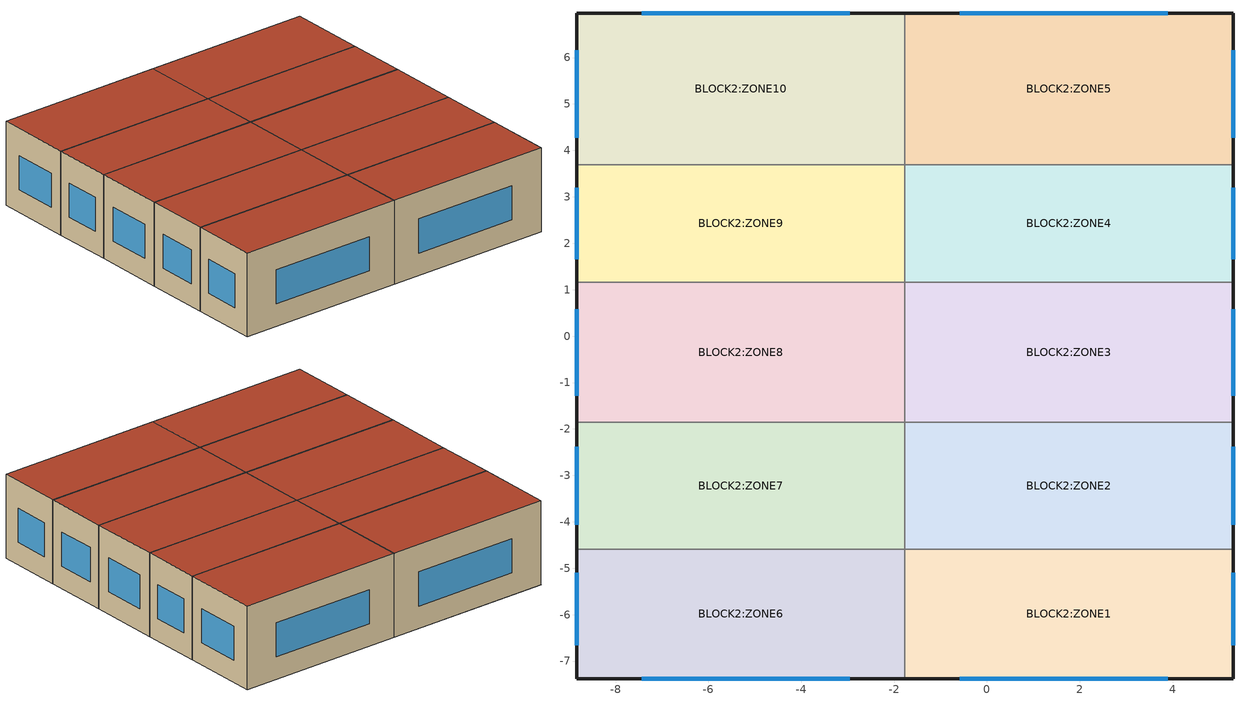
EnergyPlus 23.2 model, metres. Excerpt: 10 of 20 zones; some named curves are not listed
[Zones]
BLOCK2:ZONE6
 floor to BLOCK1:ZONE6 (Project internal floor_Reversed_Rev): -1.77,-7.38 -8.84,-7.38 -8.84,-4.59 -1.77,-4.59 z3.5
 wall outside (Project wall): -8.84,-4.59 -8.84,-7.38 -1.77,-7.38 z3.5:7
 wall to BLOCK2:ZONE1 (Project partition): -1.77,-7.38 -1.77,-4.59 z3.5:7
 wall to BLOCK2:ZONE7 (Project partition): -1.77,-4.59 -8.84,-4.59 z3.5:7
 window (Project external glazing - 1001): -8.84,-5.09 -8.84,-6.66 / -7.44,-7.38 -2.96,-7.38 z4.44:5.86
 roof outside (Project flat roof): -8.84,-7.38 -1.77,-7.38 -1.77,-4.59 -8.84,-4.59 z7
BLOCK2:ZONE1
 floor to BLOCK1:ZONE1 (Project internal floor_Reversed_Rev): 5.3,-7.38 -1.77,-7.38 -1.77,-4.59 5.3,-4.59 z3.5
 wall outside (Project wall): -1.77,-7.38 5.3,-7.38 5.3,-4.59 z3.5:7
 wall to BLOCK2:ZONE2 (Project partition): 5.3,-4.59 -1.77,-4.59 z3.5:7
 window (Project external glazing - 1001): 5.3,-6.66 5.3,-5.09 / -0.58,-7.38 3.89,-7.38 z4.44:5.86
 roof outside (Project flat roof): -1.77,-7.38 5.3,-7.38 5.3,-4.59 -1.77,-4.59 z7
BLOCK2:ZONE7
 floor to BLOCK1:ZONE7 (Project internal floor_Reversed_Rev): -1.77,-4.59 -8.84,-4.59 -8.84,-1.86 -1.77,-1.86 z3.5
 wall outside (Project wall): -8.84,-1.86 -8.84,-4.59 z3.5:7
 wall to BLOCK2:ZONE2 (Project partition): -1.77,-4.59 -1.77,-1.86 z3.5:7
 wall to BLOCK2:ZONE8 (Project partition): -1.77,-1.86 -8.84,-1.86 z3.5:7
 window (Project external glazing - 1001): -8.84,-2.39 -8.84,-4.06 z4.44:5.86
 roof outside (Project flat roof): -8.84,-4.59 -1.77,-4.59 -1.77,-1.86 -8.84,-1.86 z7
BLOCK2:ZONE2
 floor to BLOCK1:ZONE2 (Project internal floor_Reversed_Rev): 5.3,-4.59 -1.77,-4.59 -1.77,-1.86 5.3,-1.86 z3.5
 wall outside (Project wall): 5.3,-4.59 5.3,-1.86 z3.5:7
 wall to BLOCK2:ZONE3 (Project partition): 5.3,-1.86 -1.77,-1.86 z3.5:7
 window (Project external glazing - 1001): 5.3,-4.06 5.3,-2.39 z4.44:5.86
 roof outside (Project flat roof): -1.77,-4.59 5.3,-4.59 5.3,-1.86 -1.77,-1.86 z7
BLOCK2:ZONE8
 floor to BLOCK1:ZONE8 (Project internal floor_Reversed_Rev): -1.77,-1.86 -8.84,-1.86 -8.84,1.16 -1.77,1.16 z3.5
 wall outside (Project wall): -8.84,1.16 -8.84,-1.86 z3.5:7
 wall to BLOCK2:ZONE3 (Project partition): -1.77,-1.86 -1.77,1.16 z3.5:7
 wall to BLOCK2:ZONE9 (Project partition): -1.77,1.16 -8.84,1.16 z3.5:7
 window (Project external glazing - 1001): -8.84,0.58 -8.84,-1.28 z4.44:5.86
 roof outside (Project flat roof): -8.84,-1.86 -1.77,-1.86 -1.77,1.16 -8.84,1.16 z7
BLOCK2:ZONE3
 floor to BLOCK1:ZONE3 (Project internal floor_Reversed_Rev): 5.3,-1.86 -1.77,-1.86 -1.77,1.16 5.3,1.16 z3.5
 wall outside (Project wall): 5.3,-1.86 5.3,1.16 z3.5:7
 wall to BLOCK2:ZONE4 (Project partition): 5.3,1.16 -1.77,1.16 z3.5:7
 window (Project external glazing - 1001): 5.3,-1.28 5.3,0.58 z4.44:5.86
 roof outside (Project flat roof): -1.77,-1.86 5.3,-1.86 5.3,1.16 -1.77,1.16 z7
BLOCK2:ZONE9
 floor to BLOCK1:ZONE9 (Project internal floor_Reversed_Rev): -1.77,1.16 -8.84,1.16 -8.84,3.69 -1.77,3.69 z3.5
 wall outside (Project wall): -8.84,3.69 -8.84,1.16 z3.5:7
 wall to BLOCK2:ZONE4 (Project partition): -1.77,1.16 -1.77,3.69 z3.5:7
 wall to BLOCK2:ZONE10 (Project partition): -1.77,3.69 -8.84,3.69 z3.5:7
 window (Project external glazing - 1001): -8.84,3.19 -8.84,1.65 z4.44:5.86
 roof outside (Project flat roof): -8.84,1.16 -1.77,1.16 -1.77,3.69 -8.84,3.69 z7
BLOCK2:ZONE4
 floor to BLOCK1:ZONE4 (Project internal floor_Reversed_Rev): 5.3,1.16 -1.77,1.16 -1.77,3.69 5.3,3.69 z3.5
 wall outside (Project wall): 5.3,1.16 5.3,3.69 z3.5:7
 wall to BLOCK2:ZONE5 (Project partition): 5.3,3.69 -1.77,3.69 z3.5:7
 window (Project external glazing - 1001): 5.3,1.65 5.3,3.19 z4.44:5.86
 roof outside (Project flat roof): -1.77,1.16 5.3,1.16 5.3,3.69 -1.77,3.69 z7
BLOCK2:ZONE10
 floor to BLOCK1:ZONE10 (Project internal floor_Reversed_Rev): -1.77,3.69 -8.84,3.69 -8.84,6.96 -1.77,6.96 z3.5
 wall outside (Project wall): -1.77,6.96 -8.84,6.96 -8.84,3.69 z3.5:7
 wall to BLOCK2:ZONE5 (Project partition): -1.77,3.69 -1.77,6.96 z3.5:7
 window (Project external glazing - 1001): -2.96,6.96 -7.44,6.96 / -8.84,6.16 -8.84,4.27 z4.44:5.86
 roof outside (Project flat roof): -8.84,3.69 -1.77,3.69 -1.77,6.96 -8.84,6.96 z7
BLOCK2:ZONE5
 floor to BLOCK1:ZONE5 (Project internal floor_Reversed_Rev): 5.3,3.69 -1.77,3.69 -1.77,6.96 5.3,6.96 z3.5
 wall outside (Project wall): 5.3,3.69 5.3,6.96 -1.77,6.96 z3.5:7
 window (Project external glazing - 1001): 5.3,4.27 5.3,6.16 / 3.89,6.96 -0.58,6.96 z4.44:5.86
 roof outside (Project flat roof): -1.77,3.69 5.3,3.69 5.3,6.96 -1.77,6.96 z7
[Building]
Building 1: North Axis=0; Terrain=Suburbs; Loads Convergence Tolerance Value=0.04; Temperature Convergence Tolerance Value=0.4; Solar Distribution=FullExterior; Maximum Number of Warmup Days=25; Minimum Number of Warmup Days=6
[Site:Location]
Untitled (01-01:31-12)  (01-01:31-12): Latitude=40.45; Longitude=-3.55; Time Zone=1; Elevation=582
[SizingPeriod:DesignDay] Day of Month=15; Day Type=SummerDesignDay; Humidity Condition Type=WetBulb; Barometric Pressure=94525.9; Wind Speed=0; Wind Direction=0; Rain Indicator=No; Snow Indicator=No; Daylight Saving Time Indicator=Yes; Solar Model Indicator=ASHRAEClearSky; Sky Clearness=0.98
Name | Month | Maximum DryBulb Temperature | Daily DryBulb Temperature Range | Wetbulb or DewPoint at Maximum DryBulb
Summer Design Day in Untitled (01-01:31-12) Jun | 6 | 36.6 | 17.7 | 18.2
Summer Design Day in Untitled (01-01:31-12) Jul | 7 | 38.2 | 17.5 | 20.3
Summer Design Day in Untitled (01-01:31-12) Aug | 8 | 38 | 17.4 | 19.9
Summer Design Day in Untitled (01-01:31-12) Sep | 9 | 34.9 | 16.8 | 19.3
[Site:GroundTemperature:BuildingSurface]
18, 18, 18, 18, 18, 18, 18, 18, 18, 18, 18, 18
[Site:GroundTemperature:FCfactorMethod]
January Ground Temperature=6.09; February Ground Temperature=5.28; March Ground Temperature=6.71; April Ground Temperature=8.95; May Ground Temperature=14.81; June Ground Temperature=19.34; July Ground Temperature=22.39; August Ground Temperature=23.32; September Ground Temperature=21.74; October Ground Temperature=18.22; November Ground Temperature=13.53; December Ground Temperature=9.18
[Site:GroundTemperature:Shallow]
14, 14, 14, 14, 14, 14, 14, 14, 14, 14, 14, 14
[Site:GroundTemperature:Deep]
14, 14, 14, 14, 14, 14, 14, 14, 14, 14, 14, 14
[Site:GroundReflectance]
0.2, 0.2, 0.2, 0.2, 0.2, 0.2, 0.2, 0.2, 0.2, 0.2, 0.2, 0.2
[Site:GroundReflectance:SnowModifier]
2, 2
[Site:Precipitation]
Precipitation Model Type=ScheduleAndDesignLevel; Design Level for Total Annual Precipitation=0.75; Precipitation Rates Schedule=Site Precipitation Schedule; Average Total Annual Precipitation=0.75
[Material] Roughness=Rough; Thermal Absorptance=0.9
Name | Thickness | Conductivity | Density | Specific Heat | Solar Absorptance | Visible Absorptance
Cast Concrete (Dense)_.1 | 0.1 | 1.4 | 2100 | 840 | 0.6 | 0.6
Gypsum Plasterboard_.025 | 0.025 | 0.25 | 900 | 1000 | 0.5 | 0.5
Brickwork Outer_.1 | 0.1 | 0.84 | 1700 | 800 | 0.7 | 0.7
XPS Extruded Polystyrene  - CO2 Blowing_.0795 | 0.0795 | 0.034 | 35 | 1400 | 0.6 | 0.6
Concrete Block (Medium)_.1 | 0.1 | 0.51 | 1400 | 1000 | 0.6 | 0.6
Gypsum Plastering_.013 | 0.013 | 0.4 | 1000 | 1000 | 0.5 | 0.5
Asphalt 1_.01 | 0.01 | 0.7 | 2100 | 1000 | 0.85 | 0.9
MW Glass Wool (rolls)_.1445 | 0.1445 | 0.04 | 12 | 840 | 0.6 | 0.6
Plasterboard_.013 | 0.013 | 0.25 | 2800 | 896 | 0.5 | 0.5
[Material:NoMass] Roughness=Rough; Thermal Absorptance=0.9; Solar Absorptance=0.7; Visible Absorptance=0.7
Name | Thermal Resistance
5_RVAL_2 | 0.15
9_RVAL_3 | 0.18
[WindowMaterial:Glazing] Optical Data Type=SpectralAverage; Thickness=0.003; Infrared Transmittance at Normal Incidence=0; Front Side Infrared Hemispherical Emissivity=0.84; Conductivity=0.9; Dirt Correction Factor for Solar and Visible Transmittance=1
Name | Solar Transmittance at Normal Incidence | Front Side Solar Reflectance at Normal Incidence | Back Side Solar Reflectance at Normal Incidence | Visible Transmittance at Normal Incidence | Front Side Visible Reflectance at Normal Incidence | Back Side Visible Reflectance at Normal Incidence | Back Side Infrared Hemispherical Emissivity
2 | 0.837 | 0.075 | 0.075 | 0.898 | 0.081 | 0.081 | 0.84
38 | 0.74 | 0.09 | 0.1 | 0.82 | 0.11 | 0.12 | 0.2
[WindowMaterial:Gas]
1002: Gas Type=Air; Thickness=0.013
[Construction]
Project internal floor_Reversed_Rev: Cast Concrete (Dense)_.1
Project partition: Gypsum Plasterboard_.025, 5_RVAL_2, Gypsum Plasterboard_.025
Project wall: Brickwork Outer_.1, XPS Extruded Polystyrene  - CO2 Blowing_.0795, Concrete Block (Medium)_.1, Gypsum Plastering_.013
Project flat roof: Asphalt 1_.01, MW Glass Wool (rolls)_.1445, 9_RVAL_3, Plasterboard_.013
Project external glazing - 1001: 38, 1002, 2
[Zone] Type=1; Multiplier=1; Zone Inside Convection Algorithm=TARP; Part of Total Floor Area=Yes
Name | Volume | Floor Area
BLOCK2:ZONE6; BLOCK2:ZONE1 | 55.2372 | 16.2462
BLOCK2:ZONE7; BLOCK2:ZONE2 | 58.9011 | 17.3238
BLOCK2:ZONE8; BLOCK2:ZONE3 | 65.2529 | 19.192
BLOCK2:ZONE9; BLOCK2:ZONE4 | 54.3533 | 15.9863
BLOCK2:ZONE10; BLOCK2:ZONE5 | 66.0427 | 19.4243
[PEOPLE] Number of People Schedule=Office_OpenOff_Occ; Number of People Calculation Method=People/Area; People per Floor Area=0.111; Fraction Radiant=0.3; Sensible Heat Fraction=AutoCalculate; Carbon Dioxide Generation Rate=3.82e-08; Enable ASHRAE 55 Comfort Warnings=No; Mean Radiant Temperature Calculation Type=ZoneAveraged; Work Efficiency Schedule=Work efficiency; Clothing Insulation Calculation Method=ClothingInsulationSchedule; Air Velocity Schedule=Default Air Velocity for Comfort Calculations; Thermal Comfort Model 1 Type=AdaptiveASH55; Thermal Comfort Model 2 Type=AdaptiveCEN15251; Cold Stress Temperature Threshold=15.56; Heat Stress Temperature Threshold=30
Name | Zone or ZoneList or Space or SpaceList | Activity Level Schedule | Clothing Insulation Schedule
People BLOCK2:ZONE6 | BLOCK2:ZONE6 | Activity Schedule 455 | Clothing Schedule 455
People BLOCK2:ZONE1 | BLOCK2:ZONE1 | Activity Schedule 462 | Clothing Schedule 462
People BLOCK2:ZONE7 | BLOCK2:ZONE7 | Activity Schedule 469 | Clothing Schedule 469
People BLOCK2:ZONE2 | BLOCK2:ZONE2 | Activity Schedule 476 | Clothing Schedule 476
People BLOCK2:ZONE8 | BLOCK2:ZONE8 | Activity Schedule 483 | Clothing Schedule 483
People BLOCK2:ZONE3 | BLOCK2:ZONE3 | Activity Schedule 490 | Clothing Schedule 490
People BLOCK2:ZONE9 | BLOCK2:ZONE9 | Activity Schedule 497 | Clothing Schedule 497
People BLOCK2:ZONE4 | BLOCK2:ZONE4 | Activity Schedule 504 | Clothing Schedule 504
People BLOCK2:ZONE10 | BLOCK2:ZONE10 | Activity Schedule 511 | Clothing Schedule 511
People BLOCK2:ZONE5 | BLOCK2:ZONE5 | Activity Schedule 518 | Clothing Schedule 518
[Lights] Schedule=Office_OpenOff_Light; Design Level Calculation Method=Watts/Area; Watts per Zone Floor Area=15; Return Air Fraction=0; Fraction Radiant=0.42; Fraction Visible=0.18; Fraction Replaceable=1
Name | Zone or ZoneList or Space or SpaceList | EndUse Subcategory
BLOCK2:ZONE6 General lighting | BLOCK2:ZONE6 | ELECTRIC EQUIPMENT#BLOCK2:ZONE6#GeneralLights
BLOCK2:ZONE1 General lighting | BLOCK2:ZONE1 | ELECTRIC EQUIPMENT#BLOCK2:ZONE1#GeneralLights
BLOCK2:ZONE7 General lighting | BLOCK2:ZONE7 | ELECTRIC EQUIPMENT#BLOCK2:ZONE7#GeneralLights
BLOCK2:ZONE2 General lighting | BLOCK2:ZONE2 | ELECTRIC EQUIPMENT#BLOCK2:ZONE2#GeneralLights
BLOCK2:ZONE8 General lighting | BLOCK2:ZONE8 | ELECTRIC EQUIPMENT#BLOCK2:ZONE8#GeneralLights
BLOCK2:ZONE3 General lighting | BLOCK2:ZONE3 | ELECTRIC EQUIPMENT#BLOCK2:ZONE3#GeneralLights
BLOCK2:ZONE9 General lighting | BLOCK2:ZONE9 | ELECTRIC EQUIPMENT#BLOCK2:ZONE9#GeneralLights
BLOCK2:ZONE4 General lighting | BLOCK2:ZONE4 | ELECTRIC EQUIPMENT#BLOCK2:ZONE4#GeneralLights
BLOCK2:ZONE10 General lighting | BLOCK2:ZONE10 | ELECTRIC EQUIPMENT#BLOCK2:ZONE10#GeneralLights
BLOCK2:ZONE5 General lighting | BLOCK2:ZONE5 | ELECTRIC EQUIPMENT#BLOCK2:ZONE5#GeneralLights
[OtherEquipment] Fuel Type=Electricity; Schedule=Office_OpenOff_Equip; Design Level Calculation Method=Watts/Area; Power per Zone Floor Area=11.77; Fraction Latent=0; Fraction Radiant=0.2; Fraction Lost=0; Carbon Dioxide Generation Rate=0; EndUse Subcategory=General
Name | Zone or ZoneList or Space or SpaceList
BLOCK2:ZONE6 Equipment gain | BLOCK2:ZONE6
BLOCK2:ZONE1 Equipment gain | BLOCK2:ZONE1
BLOCK2:ZONE7 Equipment gain | BLOCK2:ZONE7
BLOCK2:ZONE2 Equipment gain | BLOCK2:ZONE2
BLOCK2:ZONE8 Equipment gain | BLOCK2:ZONE8
BLOCK2:ZONE3 Equipment gain | BLOCK2:ZONE3
BLOCK2:ZONE9 Equipment gain | BLOCK2:ZONE9
BLOCK2:ZONE4 Equipment gain | BLOCK2:ZONE4
BLOCK2:ZONE10 Equipment gain | BLOCK2:ZONE10
BLOCK2:ZONE5 Equipment gain | BLOCK2:ZONE5
[DESIGNSPECIFICATION:OUTDOORAIR] Outdoor Air Method=Flow/Person; Outdoor Air Flow per Person=0.00944; Outdoor Air Flow per Zone Floor Area=0; Outdoor Air Flow per Zone=0; Outdoor Air Flow Air Changes per Hour=0; Outdoor Air Schedule=On 24/7
BLOCK2:ZONE6 Design Specification Outdoor Air Object; BLOCK2:ZONE1 Design Specification Outdoor Air Object; BLOCK2:ZONE1 Design Specification Outdoor Air Object; BLOCK2:ZONE7 Design Specification Outdoor Air Object; BLOCK2:ZONE2 Design Specification Outdoor Air Object; BLOCK2:ZONE8 Design Specification Outdoor Air Object; BLOCK2:ZONE3 Design Specification Outdoor Air Object; BLOCK2:ZONE9 Design Specification Outdoor Air Object; BLOCK2:ZONE4 Design Specification Outdoor Air Object; BLOCK2:ZONE10 Design Specification Outdoor Air Object; BLOCK2:ZONE5 Design Specification Outdoor Air Object
[DESIGNSPECIFICATION:ZONEAIRDISTRIBUTION] Zone Air Distribution Effectiveness in Cooling Mode=1; Zone Air Distribution Effectiveness in Heating Mode=1; Zone Secondary Recirculation Fraction=0; Minimum Zone Ventilation Efficiency=0
BLOCK2:ZONE6 Design Specification Zone Air Distribution Object; BLOCK2:ZONE1 Design Specification Zone Air Distribution Object; BLOCK2:ZONE1 Design Specification Zone Air Distribution Object; BLOCK2:ZONE7 Design Specification Zone Air Distribution Object; BLOCK2:ZONE2 Design Specification Zone Air Distribution Object; BLOCK2:ZONE8 Design Specification Zone Air Distribution Object; BLOCK2:ZONE3 Design Specification Zone Air Distribution Object; BLOCK2:ZONE9 Design Specification Zone Air Distribution Object; BLOCK2:ZONE4 Design Specification Zone Air Distribution Object; BLOCK2:ZONE10 Design Specification Zone Air Distribution Object; BLOCK2:ZONE5 Design Specification Zone Air Distribution Object
[SIZING:ZONE] Zone Cooling Design Supply Air Temperature Input Method=TemperatureDifference; Zone Cooling Design Supply Air Temperature=14; Zone Cooling Design Supply Air Temperature Difference=5; Zone Heating Design Supply Air Temperature Input Method=TemperatureDifference; Zone Heating Design Supply Air Temperature=50; Zone Heating Design Supply Air Temperature Difference=5; Zone Cooling Design Supply Air Humidity Ratio=0.009; Zone Heating Design Supply Air Humidity Ratio=0.004; Zone Heating Sizing Factor=1.25; Zone Cooling Sizing Factor=1.15; Cooling Design Air Flow Method=DesignDay; Cooling Design Air Flow Rate=0; Cooling Minimum Air Flow per Zone Floor Area=0.00076; Cooling Minimum Air Flow=0; Cooling Minimum Air Flow Fraction=0; Heating Design Air Flow Method=DesignDay; Heating Design Air Flow Rate=0; Heating Maximum Air Flow per Zone Floor Area=0.00203; Heating Maximum Air Flow=0.14158; Heating Maximum Air Flow Fraction=0.3; Account for Dedicated Outdoor Air System=Yes; Dedicated Outdoor Air System Control Strategy=NeutralSupplyAir; Dedicated Outdoor Air Low Setpoint Temperature for Design=autosize; Dedicated Outdoor Air High Setpoint Temperature for Design=autosize; Zone Load Sizing Method=Sensible Load Only No Latent Load; Zone Latent Cooling Design Supply Air Humidity Ratio Input Method=HumidityRatioDifference; Zone Cooling Design Supply Air Humidity Ratio Difference=0.005; Zone Latent Heating Design Supply Air Humidity Ratio Input Method=HumidityRatioDifference; Zone Humidification Design Supply Air Humidity Ratio Difference=0.005
Name | Design Specification Outdoor Air Object | Design Specification Zone Air Distribution Object
BLOCK2:ZONE6 | BLOCK2:ZONE6 Design Specification Outdoor Air Object | BLOCK2:ZONE6 Design Specification Zone Air Distribution Object
BLOCK2:ZONE1; BLOCK2:ZONE1 | BLOCK2:ZONE1 Design Specification Outdoor Air Object | BLOCK2:ZONE1 Design Specification Zone Air Distribution Object
BLOCK2:ZONE7 | BLOCK2:ZONE7 Design Specification Outdoor Air Object | BLOCK2:ZONE7 Design Specification Zone Air Distribution Object
BLOCK2:ZONE2 | BLOCK2:ZONE2 Design Specification Outdoor Air Object | BLOCK2:ZONE2 Design Specification Zone Air Distribution Object
BLOCK2:ZONE8 | BLOCK2:ZONE8 Design Specification Outdoor Air Object | BLOCK2:ZONE8 Design Specification Zone Air Distribution Object
BLOCK2:ZONE3 | BLOCK2:ZONE3 Design Specification Outdoor Air Object | BLOCK2:ZONE3 Design Specification Zone Air Distribution Object
BLOCK2:ZONE9 | BLOCK2:ZONE9 Design Specification Outdoor Air Object | BLOCK2:ZONE9 Design Specification Zone Air Distribution Object
BLOCK2:ZONE4 | BLOCK2:ZONE4 Design Specification Outdoor Air Object | BLOCK2:ZONE4 Design Specification Zone Air Distribution Object
BLOCK2:ZONE10 | BLOCK2:ZONE10 Design Specification Outdoor Air Object | BLOCK2:ZONE10 Design Specification Zone Air Distribution Object
BLOCK2:ZONE5 | BLOCK2:ZONE5 Design Specification Outdoor Air Object | BLOCK2:ZONE5 Design Specification Zone Air Distribution Object
[ZONECONTROL:THERMOSTAT] Control Type Schedule=Control type schedule: Always 4; Temperature Difference Between Cutout And Setpoint=0
Name | Zone or ZoneList | Control 1
BLOCK2:ZONE6 Thermostat | BLOCK2:ZONE6 | BLOCK2:ZONE6 Dual SP
BLOCK2:ZONE1 Thermostat; BLOCK2:ZONE1 Thermostat | BLOCK2:ZONE1 | BLOCK2:ZONE1 Dual SP
BLOCK2:ZONE7 Thermostat | BLOCK2:ZONE7 | BLOCK2:ZONE7 Dual SP
BLOCK2:ZONE2 Thermostat | BLOCK2:ZONE2 | BLOCK2:ZONE2 Dual SP
BLOCK2:ZONE8 Thermostat | BLOCK2:ZONE8 | BLOCK2:ZONE8 Dual SP
BLOCK2:ZONE3 Thermostat | BLOCK2:ZONE3 | BLOCK2:ZONE3 Dual SP
BLOCK2:ZONE9 Thermostat | BLOCK2:ZONE9 | BLOCK2:ZONE9 Dual SP
BLOCK2:ZONE4 Thermostat | BLOCK2:ZONE4 | BLOCK2:ZONE4 Dual SP
BLOCK2:ZONE10 Thermostat | BLOCK2:ZONE10 | BLOCK2:ZONE10 Dual SP
BLOCK2:ZONE5 Thermostat | BLOCK2:ZONE5 | BLOCK2:ZONE5 Dual SP
[THERMOSTATSETPOINT:DUALSETPOINT]
Name | Heating Setpoint Temperature Schedule | Cooling Setpoint Temperature Schedule
BLOCK2:ZONE6 Dual SP | AHST_Sch_BLOCK2_ZONE6 | ACST_Sch_BLOCK2_ZONE6
BLOCK2:ZONE1 Dual SP; BLOCK2:ZONE1 Dual SP | AHST_Sch_BLOCK2_ZONE1 | ACST_Sch_BLOCK2_ZONE1
BLOCK2:ZONE7 Dual SP | AHST_Sch_BLOCK2_ZONE7 | ACST_Sch_BLOCK2_ZONE7
BLOCK2:ZONE2 Dual SP | AHST_Sch_BLOCK2_ZONE2 | ACST_Sch_BLOCK2_ZONE2
BLOCK2:ZONE8 Dual SP | AHST_Sch_BLOCK2_ZONE8 | ACST_Sch_BLOCK2_ZONE8
BLOCK2:ZONE3 Dual SP | AHST_Sch_BLOCK2_ZONE3 | ACST_Sch_BLOCK2_ZONE3
BLOCK2:ZONE9 Dual SP | AHST_Sch_BLOCK2_ZONE9 | ACST_Sch_BLOCK2_ZONE9
BLOCK2:ZONE4 Dual SP | AHST_Sch_BLOCK2_ZONE4 | ACST_Sch_BLOCK2_ZONE4
BLOCK2:ZONE10 Dual SP | AHST_Sch_BLOCK2_ZONE10 | ACST_Sch_BLOCK2_ZONE10
BLOCK2:ZONE5 Dual SP | AHST_Sch_BLOCK2_ZONE5 | ACST_Sch_BLOCK2_ZONE5
[ZoneHVAC:IdealLoadsAirSystem] Maximum Heating Supply Air Temperature=35; Minimum Cooling Supply Air Temperature=12; Maximum Heating Supply Air Humidity Ratio=0.0156; Minimum Cooling Supply Air Humidity Ratio=0.0077; Heating Limit=LimitCapacity; Maximum Heating Air Flow Rate=Autosize; Maximum Sensible Heating Capacity=Autosize; Cooling Limit=LimitFlowRateAndCapacity; Maximum Cooling Air Flow Rate=Autosize; Maximum Total Cooling Capacity=Autosize; Heating Availability Schedule=On; Cooling Availability Schedule=On; Dehumidification Control Type=None; Humidification Control Type=None; Outdoor Air Economizer Type=NoEconomizer; Heat Recovery Type=None
Name | Design Specification Outdoor Air Object
BLOCK2:ZONE6 Ideal Loads Air | BLOCK2:ZONE6
BLOCK2:ZONE1 Ideal Loads Air | BLOCK2:ZONE1
BLOCK2:ZONE7 Ideal Loads Air | BLOCK2:ZONE7
BLOCK2:ZONE2 Ideal Loads Air | BLOCK2:ZONE2
BLOCK2:ZONE8 Ideal Loads Air | BLOCK2:ZONE8
BLOCK2:ZONE3 Ideal Loads Air | BLOCK2:ZONE3
BLOCK2:ZONE9 Ideal Loads Air | BLOCK2:ZONE9
BLOCK2:ZONE4 Ideal Loads Air | BLOCK2:ZONE4
BLOCK2:ZONE10 Ideal Loads Air | BLOCK2:ZONE10
BLOCK2:ZONE5 Ideal Loads Air | BLOCK2:ZONE5
[Zone equipment]
BLOCK2:ZONE6: BLOCK2:ZONE6 VRF Indoor Unit
BLOCK2:ZONE1; BLOCK2:ZONE1: BLOCK2:ZONE1 VRF Indoor Unit
BLOCK2:ZONE7: BLOCK2:ZONE7 VRF Indoor Unit
BLOCK2:ZONE2: BLOCK2:ZONE2 VRF Indoor Unit
BLOCK2:ZONE8: BLOCK2:ZONE8 VRF Indoor Unit
BLOCK2:ZONE3: BLOCK2:ZONE3 VRF Indoor Unit
BLOCK2:ZONE9: BLOCK2:ZONE9 VRF Indoor Unit
BLOCK2:ZONE4: BLOCK2:ZONE4 VRF Indoor Unit
BLOCK2:ZONE10: BLOCK2:ZONE10 VRF Indoor Unit
BLOCK2:ZONE5: BLOCK2:ZONE5 VRF Indoor Unit
[AIRCONDITIONER:VARIABLEREFRIGERANTFLOW] Availability Schedule=On 24/7; Gross Rated Total Cooling Capacity=autosize; Gross Rated Cooling COP=2; Minimum Condenser Inlet Node Temperature in Cooling Mode=-20; Maximum Condenser Inlet Node Temperature in Cooling Mode=80; Cooling Capacity Ratio Modifier Function of Low Temperature Curve=VRFCoolCapFT; Cooling Capacity Ratio Boundary Curve=VRFCoolCapFTBoundary; Cooling Capacity Ratio Modifier Function of High Temperature Curve=VRFCoolCapFTHi; Cooling Energy Input Ratio Modifier Function of Low Temperature Curve=VRFCoolEIRFT; Cooling Energy Input Ratio Boundary Curve=VRFCoolEIRFTBoundary; Cooling Energy Input Ratio Modifier Function of High Temperature Curve=VRFCoolEIRFTHi; Cooling Energy Input Ratio Modifier Function of Low PartLoad Ratio Curve=CoolingEIRLowPLR; Cooling Energy Input Ratio Modifier Function of High PartLoad Ratio Curve=CoolingEIRHiPLR; Cooling Combination Ratio Correction Factor Curve=CoolingCombRatio; Cooling PartLoad Fraction Correlation Curve=VRFCPLFFPLR; Gross Rated Heating Capacity=autosize; Rated Heating Capacity Sizing Ratio=1; Gross Rated Heating COP=2.1; Minimum Condenser Inlet Node Temperature in Heating Mode=-20; Maximum Condenser Inlet Node Temperature in Heating Mode=80; Heating Capacity Ratio Modifier Function of Low Temperature Curve=VRFHeatCapFT; Heating Capacity Ratio Boundary Curve=VRFHeatCapFTBoundary; Heating Capacity Ratio Modifier Function of High Temperature Curve=VRFHeatCapFTHi; Heating Energy Input Ratio Modifier Function of Low Temperature Curve=VRFHeatEIRFT; Heating Energy Input Ratio Boundary Curve=VRFHeatEIRFTBoundary; Heating Energy Input Ratio Modifier Function of High Temperature Curve=VRFHeatEIRFTHi; Heating Performance Curve Outdoor Temperature Type=WetBulbTemperature; Heating Energy Input Ratio Modifier Function of Low PartLoad Ratio Curve=HeatingEIRLowPLR; Heating Energy Input Ratio Modifier Function of High PartLoad Ratio Curve=HeatingEIRHiPLR; Heating Combination Ratio Correction Factor Curve=HeatingCombRatio; Heating PartLoad Fraction Correlation Curve=VRFCPLFFPLR; Minimum Heat Pump PartLoad Ratio=0.2; Master Thermostat Priority Control Type=LoadPriority; Heat Pump Waste Heat Recovery=Yes; Equivalent Piping Length used for Piping Correction Factor in Cooling Mode=50; Vertical Height used for Piping Correction Factor=15; Piping Correction Factor for Length in Cooling Mode Curve=CoolingLengthCorrectionFactor; Piping Correction Factor for Height in Cooling Mode Coefficient=0; Equivalent Piping Length used for Piping Correction Factor in Heating Mode=50; Piping Correction Factor for Length in Heating Mode Curve=VRF Piping Correction Factor for Length in Heating Mode; Piping Correction Factor for Height in Heating Mode Coefficient=0; Crankcase Heater Power per Compressor=15; Number of Compressors=2; Ratio of Compressor Size to Total Compressor Capacity=0.5; Maximum Outdoor DryBulb Temperature for Crankcase Heater=5; Defrost Strategy=Resistive; Defrost Control=Timed; Defrost Time Period Fraction=0; Resistive Defrost Heater Capacity=autosize; Maximum Outdoor Drybulb Temperature for Defrost Operation=5; Condenser Type=AirCooled; Water Condenser Volume Flow Rate=autosize; Evaporative Condenser Effectiveness=0.9; Evaporative Condenser Air Flow Rate=autosize; Evaporative Condenser Pump Rated Power Consumption=autosize; Basin Heater Capacity=0; Basin Heater Setpoint Temperature=2; Basin Heater Operating Schedule=On 24/7; Fuel Type=Electricity; Minimum Condenser Inlet Node Temperature in Heat Recovery Mode=-5.99; Maximum Condenser Inlet Node Temperature in Heat Recovery Mode=80; Heat Recovery Cooling Capacity Modifier Curve=VRF Heat Recovery Cooling Capacity Modifier; Initial Heat Recovery Cooling Capacity Fraction=0.5; Heat Recovery Cooling Capacity Time Constant=0.15; Heat Recovery Cooling Energy Modifier Curve=VRF Heat Recovery Cooling Energy Modifier; Initial Heat Recovery Cooling Energy Fraction=1; Heat Recovery Cooling Energy Time Constant=0; Heat Recovery Heating Capacity Modifier Curve=VRF Heat Recovery Heating Capacity Modifier; Initial Heat Recovery Heating Capacity Fraction=1; Heat Recovery Heating Capacity Time Constant=0.15; Heat Recovery Heating Energy Modifier Curve=VRF Heat Recovery Heating Energy Modifier; Initial Heat Recovery Heating Energy Fraction=1; Heat Recovery Heating Energy Time Constant=0
Name | Heat Pump | Zone Terminal Unit List
 | VRF Outdoor Unit_BLOCK1:ZONE6 | VRF Outdoor Unit_BLOCK1:ZONE6 Zone List
 | VRF Outdoor Unit_BLOCK1:ZONE1 | VRF Outdoor Unit_BLOCK1:ZONE1 Zone List
 | VRF Outdoor Unit_BLOCK1:ZONE7 | VRF Outdoor Unit_BLOCK1:ZONE7 Zone List
 | VRF Outdoor Unit_BLOCK1:ZONE2 | VRF Outdoor Unit_BLOCK1:ZONE2 Zone List
 | VRF Outdoor Unit_BLOCK1:ZONE8 | VRF Outdoor Unit_BLOCK1:ZONE8 Zone List
 | VRF Outdoor Unit_BLOCK1:ZONE3 | VRF Outdoor Unit_BLOCK1:ZONE3 Zone List
 | VRF Outdoor Unit_BLOCK1:ZONE9 | VRF Outdoor Unit_BLOCK1:ZONE9 Zone List
 | VRF Outdoor Unit_BLOCK1:ZONE4 | VRF Outdoor Unit_BLOCK1:ZONE4 Zone List
 | VRF Outdoor Unit_BLOCK1:ZONE10 | VRF Outdoor Unit_BLOCK1:ZONE10 Zone List
 | VRF Outdoor Unit_BLOCK1:ZONE5 | VRF Outdoor Unit_BLOCK1:ZONE5 Zone List
 | VRF Outdoor Unit_BLOCK2:ZONE6 | VRF Outdoor Unit_BLOCK2:ZONE6 Zone List
 | VRF Outdoor Unit_BLOCK2:ZONE1 | VRF Outdoor Unit_BLOCK2:ZONE1 Zone List
 | VRF Outdoor Unit_BLOCK2:ZONE7 | VRF Outdoor Unit_BLOCK2:ZONE7 Zone List
 | VRF Outdoor Unit_BLOCK2:ZONE2 | VRF Outdoor Unit_BLOCK2:ZONE2 Zone List
 | VRF Outdoor Unit_BLOCK2:ZONE8 | VRF Outdoor Unit_BLOCK2:ZONE8 Zone List
 | VRF Outdoor Unit_BLOCK2:ZONE3 | VRF Outdoor Unit_BLOCK2:ZONE3 Zone List
 | VRF Outdoor Unit_BLOCK2:ZONE9 | VRF Outdoor Unit_BLOCK2:ZONE9 Zone List
 | VRF Outdoor Unit_BLOCK2:ZONE4 | VRF Outdoor Unit_BLOCK2:ZONE4 Zone List
 | VRF Outdoor Unit_BLOCK2:ZONE10 | VRF Outdoor Unit_BLOCK2:ZONE10 Zone List
 | VRF Outdoor Unit_BLOCK2:ZONE5 | VRF Outdoor Unit_BLOCK2:ZONE5 Zone List
[ZONETERMINALUNITLIST]
Name | Zone Terminal Unit Name 1
VRF Outdoor Unit_BLOCK1:ZONE6 Zone List | BLOCK1:ZONE6 VRF Indoor Unit
VRF Outdoor Unit_BLOCK1:ZONE1 Zone List; VRF Outdoor Unit_BLOCK1:ZONE1 Zone List | BLOCK1:ZONE1 VRF Indoor Unit
VRF Outdoor Unit_BLOCK1:ZONE7 Zone List | BLOCK1:ZONE7 VRF Indoor Unit
VRF Outdoor Unit_BLOCK1:ZONE2 Zone List | BLOCK1:ZONE2 VRF Indoor Unit
VRF Outdoor Unit_BLOCK1:ZONE8 Zone List | BLOCK1:ZONE8 VRF Indoor Unit
VRF Outdoor Unit_BLOCK1:ZONE3 Zone List | BLOCK1:ZONE3 VRF Indoor Unit
VRF Outdoor Unit_BLOCK1:ZONE9 Zone List | BLOCK1:ZONE9 VRF Indoor Unit
VRF Outdoor Unit_BLOCK1:ZONE4 Zone List | BLOCK1:ZONE4 VRF Indoor Unit
VRF Outdoor Unit_BLOCK1:ZONE10 Zone List | BLOCK1:ZONE10 VRF Indoor Unit
VRF Outdoor Unit_BLOCK1:ZONE5 Zone List | BLOCK1:ZONE5 VRF Indoor Unit
VRF Outdoor Unit_BLOCK2:ZONE6 Zone List | BLOCK2:ZONE6 VRF Indoor Unit
VRF Outdoor Unit_BLOCK2:ZONE1 Zone List; VRF Outdoor Unit_BLOCK2:ZONE1 Zone List | BLOCK2:ZONE1 VRF Indoor Unit
VRF Outdoor Unit_BLOCK2:ZONE7 Zone List | BLOCK2:ZONE7 VRF Indoor Unit
VRF Outdoor Unit_BLOCK2:ZONE2 Zone List | BLOCK2:ZONE2 VRF Indoor Unit
VRF Outdoor Unit_BLOCK2:ZONE8 Zone List | BLOCK2:ZONE8 VRF Indoor Unit
VRF Outdoor Unit_BLOCK2:ZONE3 Zone List | BLOCK2:ZONE3 VRF Indoor Unit
VRF Outdoor Unit_BLOCK2:ZONE9 Zone List | BLOCK2:ZONE9 VRF Indoor Unit
VRF Outdoor Unit_BLOCK2:ZONE4 Zone List | BLOCK2:ZONE4 VRF Indoor Unit
VRF Outdoor Unit_BLOCK2:ZONE10 Zone List | BLOCK2:ZONE10 VRF Indoor Unit
VRF Outdoor Unit_BLOCK2:ZONE5 Zone List | BLOCK2:ZONE5 VRF Indoor Unit
[ENERGYMANAGEMENTSYSTEM:SENSOR]
Name | OutputVariable or OutputMeter Index Key | OutputVariable or OutputMeter
RMOT | People BLOCK1:ZONE6 | Zone Thermal Comfort CEN 15251 Adaptive Model Running Average Outdoor Air Temperature
PMOT | People BLOCK1:ZONE6 | Zone Thermal Comfort ASHRAE 55 Adaptive Model Running Average Outdoor Air Temperature
Occ_count_BLOCK1_ZONE6; BLOCK1_ZONE6_Wall_4_0_0_0_0_0_Win_Occ_count; BLOCK1_ZONE6_Wall_5_0_0_0_0_0_Win_Occ_count | People BLOCK1:ZONE6 | People Occupant Count
Occ_count_BLOCK1_ZONE1; Occ_count_BLOCK1_ZONE1; BLOCK1_ZONE1_Wall_2_0_0_0_0_0_Win_Occ_count; BLOCK1_ZONE1_Wall_2_0_0_0_0_0_Win_Occ_count; BLOCK1_ZONE1_Wall_2_0_0_0_0_0_Win_Occ_count; BLOCK1_ZONE1_Wall_5_0_0_0_0_0_Win_Occ_count; BLOCK1_ZONE1_Wall_5_0_0_0_0_0_Win_Occ_count; BLOCK1_ZONE1_Wall_5_0_0_0_0_0_Win_Occ_count | People BLOCK1:ZONE1 | People Occupant Count
Occ_count_BLOCK1_ZONE7; BLOCK1_ZONE7_Wall_4_0_0_0_0_0_Win_Occ_count | People BLOCK1:ZONE7 | People Occupant Count
Occ_count_BLOCK1_ZONE2; BLOCK1_ZONE2_Wall_2_0_0_0_0_0_Win_Occ_count | People BLOCK1:ZONE2 | People Occupant Count
Occ_count_BLOCK1_ZONE8; BLOCK1_ZONE8_Wall_4_0_0_0_0_0_Win_Occ_count | People BLOCK1:ZONE8 | People Occupant Count
Occ_count_BLOCK1_ZONE3; BLOCK1_ZONE3_Wall_2_0_0_0_0_0_Win_Occ_count | People BLOCK1:ZONE3 | People Occupant Count
Occ_count_BLOCK1_ZONE9; BLOCK1_ZONE9_Wall_4_0_0_0_0_0_Win_Occ_count | People BLOCK1:ZONE9 | People Occupant Count
Occ_count_BLOCK1_ZONE4; BLOCK1_ZONE4_Wall_2_0_0_0_0_0_Win_Occ_count | People BLOCK1:ZONE4 | People Occupant Count
Occ_count_BLOCK1_ZONE10; BLOCK1_ZONE10_Wall_3_0_0_0_0_0_Win_Occ_count; BLOCK1_ZONE10_Wall_4_0_0_0_0_0_Win_Occ_count | People BLOCK1:ZONE10 | People Occupant Count
Occ_count_BLOCK1_ZONE5; BLOCK1_ZONE5_Wall_2_0_0_0_0_0_Win_Occ_count; BLOCK1_ZONE5_Wall_3_0_0_0_0_0_Win_Occ_count | People BLOCK1:ZONE5 | People Occupant Count
Occ_count_BLOCK2_ZONE6; BLOCK2_ZONE6_Wall_4_0_0_0_0_0_Win_Occ_count; BLOCK2_ZONE6_Wall_5_0_0_0_0_0_Win_Occ_count | People BLOCK2:ZONE6 | People Occupant Count
Occ_count_BLOCK2_ZONE1; Occ_count_BLOCK2_ZONE1; BLOCK2_ZONE1_Wall_2_0_0_0_0_0_Win_Occ_count; BLOCK2_ZONE1_Wall_2_0_0_0_0_0_Win_Occ_count; BLOCK2_ZONE1_Wall_2_0_0_0_0_0_Win_Occ_count; BLOCK2_ZONE1_Wall_5_0_0_0_0_0_Win_Occ_count; BLOCK2_ZONE1_Wall_5_0_0_0_0_0_Win_Occ_count; BLOCK2_ZONE1_Wall_5_0_0_0_0_0_Win_Occ_count | People BLOCK2:ZONE1 | People Occupant Count
Occ_count_BLOCK2_ZONE7; BLOCK2_ZONE7_Wall_4_0_0_0_0_0_Win_Occ_count | People BLOCK2:ZONE7 | People Occupant Count
Occ_count_BLOCK2_ZONE2; BLOCK2_ZONE2_Wall_2_0_0_0_0_0_Win_Occ_count | People BLOCK2:ZONE2 | People Occupant Count
Occ_count_BLOCK2_ZONE8; BLOCK2_ZONE8_Wall_4_0_0_0_0_0_Win_Occ_count | People BLOCK2:ZONE8 | People Occupant Count
Occ_count_BLOCK2_ZONE3; BLOCK2_ZONE3_Wall_2_0_0_0_0_0_Win_Occ_count | People BLOCK2:ZONE3 | People Occupant Count
Occ_count_BLOCK2_ZONE9; BLOCK2_ZONE9_Wall_4_0_0_0_0_0_Win_Occ_count | People BLOCK2:ZONE9 | People Occupant Count
Occ_count_BLOCK2_ZONE4; BLOCK2_ZONE4_Wall_2_0_0_0_0_0_Win_Occ_count | People BLOCK2:ZONE4 | People Occupant Count
Occ_count_BLOCK2_ZONE10; BLOCK2_ZONE10_Wall_3_0_0_0_0_0_Win_Occ_count; BLOCK2_ZONE10_Wall_4_0_0_0_0_0_Win_Occ_count | People BLOCK2:ZONE10 | People Occupant Count
Occ_count_BLOCK2_ZONE5; BLOCK2_ZONE5_Wall_2_0_0_0_0_0_Win_Occ_count; BLOCK2_ZONE5_Wall_3_0_0_0_0_0_Win_Occ_count | People BLOCK2:ZONE5 | People Occupant Count
BLOCK2_ZONE6_OpT; BLOCK2_ZONE6_Wall_4_0_0_0_0_0_Win_OpT; BLOCK2_ZONE6_Wall_5_0_0_0_0_0_Win_OpT | BLOCK2:ZONE6 | Zone Operative Temperature
BLOCK2_ZONE6_WindSpeed; BLOCK2_ZONE6_Wall_4_0_0_0_0_0_Win_WindSpeed; BLOCK2_ZONE6_Wall_5_0_0_0_0_0_Win_WindSpeed | BLOCK2:ZONE6 | Zone Outdoor Air Wind Speed
BLOCK2_ZONE6_OutT; BLOCK2_ZONE6_Wall_4_0_0_0_0_0_Win_OutT; BLOCK2_ZONE6_Wall_5_0_0_0_0_0_Win_OutT | BLOCK2:ZONE6 | Zone Outdoor Air Drybulb Temperature
BLOCK2_ZONE1_OpT; BLOCK2_ZONE1_OpT; BLOCK2_ZONE1_Wall_2_0_0_0_0_0_Win_OpT; BLOCK2_ZONE1_Wall_2_0_0_0_0_0_Win_OpT; BLOCK2_ZONE1_Wall_2_0_0_0_0_0_Win_OpT; BLOCK2_ZONE1_Wall_5_0_0_0_0_0_Win_OpT; BLOCK2_ZONE1_Wall_5_0_0_0_0_0_Win_OpT; BLOCK2_ZONE1_Wall_5_0_0_0_0_0_Win_OpT | BLOCK2:ZONE1 | Zone Operative Temperature
BLOCK2_ZONE1_WindSpeed; BLOCK2_ZONE1_WindSpeed; BLOCK2_ZONE1_Wall_2_0_0_0_0_0_Win_WindSpeed; BLOCK2_ZONE1_Wall_2_0_0_0_0_0_Win_WindSpeed; BLOCK2_ZONE1_Wall_2_0_0_0_0_0_Win_WindSpeed; BLOCK2_ZONE1_Wall_5_0_0_0_0_0_Win_WindSpeed; BLOCK2_ZONE1_Wall_5_0_0_0_0_0_Win_WindSpeed; BLOCK2_ZONE1_Wall_5_0_0_0_0_0_Win_WindSpeed | BLOCK2:ZONE1 | Zone Outdoor Air Wind Speed
BLOCK2_ZONE1_OutT; BLOCK2_ZONE1_OutT; BLOCK2_ZONE1_Wall_2_0_0_0_0_0_Win_OutT; BLOCK2_ZONE1_Wall_2_0_0_0_0_0_Win_OutT; BLOCK2_ZONE1_Wall_2_0_0_0_0_0_Win_OutT; BLOCK2_ZONE1_Wall_5_0_0_0_0_0_Win_OutT; BLOCK2_ZONE1_Wall_5_0_0_0_0_0_Win_OutT; BLOCK2_ZONE1_Wall_5_0_0_0_0_0_Win_OutT | BLOCK2:ZONE1 | Zone Outdoor Air Drybulb Temperature
BLOCK2_ZONE7_OpT; BLOCK2_ZONE7_Wall_4_0_0_0_0_0_Win_OpT | BLOCK2:ZONE7 | Zone Operative Temperature
BLOCK2_ZONE7_WindSpeed; BLOCK2_ZONE7_Wall_4_0_0_0_0_0_Win_WindSpeed | BLOCK2:ZONE7 | Zone Outdoor Air Wind Speed
BLOCK2_ZONE7_OutT; BLOCK2_ZONE7_Wall_4_0_0_0_0_0_Win_OutT | BLOCK2:ZONE7 | Zone Outdoor Air Drybulb Temperature
BLOCK2_ZONE2_OpT; BLOCK2_ZONE2_Wall_2_0_0_0_0_0_Win_OpT | BLOCK2:ZONE2 | Zone Operative Temperature
BLOCK2_ZONE2_WindSpeed; BLOCK2_ZONE2_Wall_2_0_0_0_0_0_Win_WindSpeed | BLOCK2:ZONE2 | Zone Outdoor Air Wind Speed
BLOCK2_ZONE2_OutT; BLOCK2_ZONE2_Wall_2_0_0_0_0_0_Win_OutT | BLOCK2:ZONE2 | Zone Outdoor Air Drybulb Temperature
BLOCK2_ZONE8_OpT; BLOCK2_ZONE8_Wall_4_0_0_0_0_0_Win_OpT | BLOCK2:ZONE8 | Zone Operative Temperature
BLOCK2_ZONE8_WindSpeed; BLOCK2_ZONE8_Wall_4_0_0_0_0_0_Win_WindSpeed | BLOCK2:ZONE8 | Zone Outdoor Air Wind Speed
BLOCK2_ZONE8_OutT; BLOCK2_ZONE8_Wall_4_0_0_0_0_0_Win_OutT | BLOCK2:ZONE8 | Zone Outdoor Air Drybulb Temperature
BLOCK2_ZONE3_OpT; BLOCK2_ZONE3_Wall_2_0_0_0_0_0_Win_OpT | BLOCK2:ZONE3 | Zone Operative Temperature
BLOCK2_ZONE3_WindSpeed; BLOCK2_ZONE3_Wall_2_0_0_0_0_0_Win_WindSpeed | BLOCK2:ZONE3 | Zone Outdoor Air Wind Speed
BLOCK2_ZONE3_OutT; BLOCK2_ZONE3_Wall_2_0_0_0_0_0_Win_OutT | BLOCK2:ZONE3 | Zone Outdoor Air Drybulb Temperature
BLOCK2_ZONE9_OpT; BLOCK2_ZONE9_Wall_4_0_0_0_0_0_Win_OpT | BLOCK2:ZONE9 | Zone Operative Temperature
BLOCK2_ZONE9_WindSpeed; BLOCK2_ZONE9_Wall_4_0_0_0_0_0_Win_WindSpeed | BLOCK2:ZONE9 | Zone Outdoor Air Wind Speed
BLOCK2_ZONE9_OutT; BLOCK2_ZONE9_Wall_4_0_0_0_0_0_Win_OutT | BLOCK2:ZONE9 | Zone Outdoor Air Drybulb Temperature
BLOCK2_ZONE4_OpT; BLOCK2_ZONE4_Wall_2_0_0_0_0_0_Win_OpT | BLOCK2:ZONE4 | Zone Operative Temperature
BLOCK2_ZONE4_WindSpeed; BLOCK2_ZONE4_Wall_2_0_0_0_0_0_Win_WindSpeed | BLOCK2:ZONE4 | Zone Outdoor Air Wind Speed
BLOCK2_ZONE4_OutT; BLOCK2_ZONE4_Wall_2_0_0_0_0_0_Win_OutT | BLOCK2:ZONE4 | Zone Outdoor Air Drybulb Temperature
BLOCK2_ZONE10_OpT; BLOCK2_ZONE10_Wall_3_0_0_0_0_0_Win_OpT; BLOCK2_ZONE10_Wall_4_0_0_0_0_0_Win_OpT | BLOCK2:ZONE10 | Zone Operative Temperature
BLOCK2_ZONE10_WindSpeed; BLOCK2_ZONE10_Wall_3_0_0_0_0_0_Win_WindSpeed; BLOCK2_ZONE10_Wall_4_0_0_0_0_0_Win_WindSpeed | BLOCK2:ZONE10 | Zone Outdoor Air Wind Speed
BLOCK2_ZONE10_OutT; BLOCK2_ZONE10_Wall_3_0_0_0_0_0_Win_OutT; BLOCK2_ZONE10_Wall_4_0_0_0_0_0_Win_OutT | BLOCK2:ZONE10 | Zone Outdoor Air Drybulb Temperature
BLOCK2_ZONE5_OpT; BLOCK2_ZONE5_Wall_2_0_0_0_0_0_Win_OpT; BLOCK2_ZONE5_Wall_3_0_0_0_0_0_Win_OpT | BLOCK2:ZONE5 | Zone Operative Temperature
BLOCK2_ZONE5_WindSpeed; BLOCK2_ZONE5_Wall_2_0_0_0_0_0_Win_WindSpeed; BLOCK2_ZONE5_Wall_3_0_0_0_0_0_Win_WindSpeed | BLOCK2:ZONE5 | Zone Outdoor Air Wind Speed
BLOCK2_ZONE5_OutT; BLOCK2_ZONE5_Wall_2_0_0_0_0_0_Win_OutT; BLOCK2_ZONE5_Wall_3_0_0_0_0_0_Win_OutT | BLOCK2:ZONE5 | Zone Outdoor Air Drybulb Temperature
OutT | Environment | Site Outdoor Air Drybulb Temperature
BLOCK1_ZONE6_CoolCoil | BLOCK1:ZONE6 VRF Indoor Unit DX Cooling Coil | Cooling Coil Total Cooling Rate
BLOCK1_ZONE6_HeatCoil | BLOCK1:ZONE6 VRF Indoor Unit DX Heating Coil | Heating Coil Heating Rate
BLOCK1_ZONE1_CoolCoil; BLOCK1_ZONE1_CoolCoil | BLOCK1:ZONE1 VRF Indoor Unit DX Cooling Coil | Cooling Coil Total Cooling Rate
BLOCK1_ZONE1_HeatCoil; BLOCK1_ZONE1_HeatCoil | BLOCK1:ZONE1 VRF Indoor Unit DX Heating Coil | Heating Coil Heating Rate
BLOCK1_ZONE7_CoolCoil | BLOCK1:ZONE7 VRF Indoor Unit DX Cooling Coil | Cooling Coil Total Cooling Rate
BLOCK1_ZONE7_HeatCoil | BLOCK1:ZONE7 VRF Indoor Unit DX Heating Coil | Heating Coil Heating Rate
BLOCK1_ZONE2_CoolCoil | BLOCK1:ZONE2 VRF Indoor Unit DX Cooling Coil | Cooling Coil Total Cooling Rate
BLOCK1_ZONE2_HeatCoil | BLOCK1:ZONE2 VRF Indoor Unit DX Heating Coil | Heating Coil Heating Rate
BLOCK1_ZONE8_CoolCoil | BLOCK1:ZONE8 VRF Indoor Unit DX Cooling Coil | Cooling Coil Total Cooling Rate
BLOCK1_ZONE8_HeatCoil | BLOCK1:ZONE8 VRF Indoor Unit DX Heating Coil | Heating Coil Heating Rate
BLOCK1_ZONE3_CoolCoil | BLOCK1:ZONE3 VRF Indoor Unit DX Cooling Coil | Cooling Coil Total Cooling Rate
[ENERGYMANAGEMENTSYSTEM:INTERNALVARIABLE]
Name | Internal Data Index Key | Internal Data Type
ZFA_BLOCK2_ZONE6 | BLOCK2:ZONE6 | Zone Floor Area
ZAV_BLOCK2_ZONE6 | BLOCK2:ZONE6 | Zone Air Volume
ZFA_BLOCK2_ZONE1; ZFA_BLOCK2_ZONE1 | BLOCK2:ZONE1 | Zone Floor Area
ZAV_BLOCK2_ZONE1; ZAV_BLOCK2_ZONE1 | BLOCK2:ZONE1 | Zone Air Volume
ZFA_BLOCK2_ZONE7 | BLOCK2:ZONE7 | Zone Floor Area
ZAV_BLOCK2_ZONE7 | BLOCK2:ZONE7 | Zone Air Volume
ZFA_BLOCK2_ZONE2 | BLOCK2:ZONE2 | Zone Floor Area
ZAV_BLOCK2_ZONE2 | BLOCK2:ZONE2 | Zone Air Volume
ZFA_BLOCK2_ZONE8 | BLOCK2:ZONE8 | Zone Floor Area
ZAV_BLOCK2_ZONE8 | BLOCK2:ZONE8 | Zone Air Volume
ZFA_BLOCK2_ZONE3 | BLOCK2:ZONE3 | Zone Floor Area
ZAV_BLOCK2_ZONE3 | BLOCK2:ZONE3 | Zone Air Volume
ZFA_BLOCK2_ZONE9 | BLOCK2:ZONE9 | Zone Floor Area
ZAV_BLOCK2_ZONE9 | BLOCK2:ZONE9 | Zone Air Volume
ZFA_BLOCK2_ZONE4 | BLOCK2:ZONE4 | Zone Floor Area
ZAV_BLOCK2_ZONE4 | BLOCK2:ZONE4 | Zone Air Volume
ZFA_BLOCK2_ZONE10 | BLOCK2:ZONE10 | Zone Floor Area
ZAV_BLOCK2_ZONE10 | BLOCK2:ZONE10 | Zone Air Volume
ZFA_BLOCK2_ZONE5 | BLOCK2:ZONE5 | Zone Floor Area
ZAV_BLOCK2_ZONE5 | BLOCK2:ZONE5 | Zone Air Volume
[WaterUse:Equipment] Flow Rate Fraction Schedule=Office_OpenOff_Occ
Name | EndUse Subcategory | Peak Flow Rate | Target Temperature Schedule | Hot Water Supply Temperature Schedule | Cold Water Supply Temperature Schedule | Zone
DHW BLOCK2:ZONE6 | DHW BLOCK2:ZONE6 | 9.85302e-08 | DHW Supply Temperature BLOCK2:ZONE6 | DHW Supply Temperature BLOCK2:ZONE6 | DHW Mains Temperature BLOCK2:ZONE6 | BLOCK2:ZONE6
DHW BLOCK2:ZONE1 | DHW BLOCK2:ZONE1 | 9.85302e-08 | DHW Supply Temperature BLOCK2:ZONE1 | DHW Supply Temperature BLOCK2:ZONE1 | DHW Mains Temperature BLOCK2:ZONE1 | BLOCK2:ZONE1
DHW BLOCK2:ZONE7 | DHW BLOCK2:ZONE7 | 1.05066e-07 | DHW Supply Temperature BLOCK2:ZONE7 | DHW Supply Temperature BLOCK2:ZONE7 | DHW Mains Temperature BLOCK2:ZONE7 | BLOCK2:ZONE7
DHW BLOCK2:ZONE2 | DHW BLOCK2:ZONE2 | 1.05066e-07 | DHW Supply Temperature BLOCK2:ZONE2 | DHW Supply Temperature BLOCK2:ZONE2 | DHW Mains Temperature BLOCK2:ZONE2 | BLOCK2:ZONE2
DHW BLOCK2:ZONE8 | DHW BLOCK2:ZONE8 | 1.16396e-07 | DHW Supply Temperature BLOCK2:ZONE8 | DHW Supply Temperature BLOCK2:ZONE8 | DHW Mains Temperature BLOCK2:ZONE8 | BLOCK2:ZONE8
DHW BLOCK2:ZONE3 | DHW BLOCK2:ZONE3 | 1.16396e-07 | DHW Supply Temperature BLOCK2:ZONE3 | DHW Supply Temperature BLOCK2:ZONE3 | DHW Mains Temperature BLOCK2:ZONE3 | BLOCK2:ZONE3
DHW BLOCK2:ZONE9 | DHW BLOCK2:ZONE9 | 9.69539e-08 | DHW Supply Temperature BLOCK2:ZONE9 | DHW Supply Temperature BLOCK2:ZONE9 | DHW Mains Temperature BLOCK2:ZONE9 | BLOCK2:ZONE9
DHW BLOCK2:ZONE4 | DHW BLOCK2:ZONE4 | 9.69539e-08 | DHW Supply Temperature BLOCK2:ZONE4 | DHW Supply Temperature BLOCK2:ZONE4 | DHW Mains Temperature BLOCK2:ZONE4 | BLOCK2:ZONE4
DHW BLOCK2:ZONE10 | DHW BLOCK2:ZONE10 | 1.17805e-07 | DHW Supply Temperature BLOCK2:ZONE10 | DHW Supply Temperature BLOCK2:ZONE10 | DHW Mains Temperature BLOCK2:ZONE10 | BLOCK2:ZONE10
DHW BLOCK2:ZONE5 | DHW BLOCK2:ZONE5 | 1.17805e-07 | DHW Supply Temperature BLOCK2:ZONE5 | DHW Supply Temperature BLOCK2:ZONE5 | DHW Mains Temperature BLOCK2:ZONE5 | BLOCK2:ZONE5
[Schedule:Compact]
Site Precipitation Schedule; On; On 24/7: Through: 12/31, For: AllDays, Until: 24:00, 1
Work efficiency: Through: 12/31, For: AllDays, Until: 24:00, 0
Office_OpenOff_Occ: Through: 31 Dec, For: Weekdays SummerDesignDay, Until: 07:00, 0, Until: 08:00, 0.25, Until: 09:00, 0.5, Until: 12:00, 1, Until: 14:00, 0.75, Until: 17:00, 1, Until: 18:00, 0.5, Until: 19:00, 0.25, Until: 24:00, 0, For: Weekends, Until: 24:00, 0, For: Holidays, Until: 24:00, 0, For: WinterDesignDay AllOtherDays, Until: 24:00, 0
Office_OpenOff_Equip: Through: 31 Dec, For: Weekdays SummerDesignDay, Until: 07:00, 0.05394, Until: 20:00, 1, Until: 24:00, 0.05394, For: Weekends, Until: 24:00, 0.05394, For: Holidays, Until: 24:00, 0.05394, For: WinterDesignDay AllOtherDays, Until: 24:00, 0
Office_OpenOff_Light: Through: 31 Dec, For: Weekdays SummerDesignDay, Until: 07:00, 0, Until: 19:00, 1, Until: 24:00, 0, For: Weekends, Until: 24:00, 0, For: Holidays, Until: 24:00, 0, For: WinterDesignDay AllOtherDays, Until: 24:00, 0
Default Air Velocity for Comfort Calculations: Through: 12/31, For: AllDays, Until: 24:00, 0.137
Activity Schedule 455; Activity Schedule 462; Activity Schedule 469; Activity Schedule 476; Activity Schedule 483; Activity Schedule 490; Activity Schedule 497; Activity Schedule 504; Activity Schedule 511; Activity Schedule 518: Through: 12/31, For: AllDays, Until: 24:00, 110.7
Clothing Schedule 455; Clothing Schedule 462; Clothing Schedule 469; Clothing Schedule 476; Clothing Schedule 483; Clothing Schedule 490; Clothing Schedule 497; Clothing Schedule 504; Clothing Schedule 511; Clothing Schedule 518: Through: 4/1, For: AllDays, Until: 24:00, 1, Through: 9/30, For: AllDays, Until: 24:00, .5, Through: 12/31, For: AllDays, Until: 24:00, 1
DHW Supply Temperature BLOCK2:ZONE6; DHW Supply Temperature BLOCK2:ZONE1; DHW Supply Temperature BLOCK2:ZONE7; DHW Supply Temperature BLOCK2:ZONE2; DHW Supply Temperature BLOCK2:ZONE8; DHW Supply Temperature BLOCK2:ZONE3; DHW Supply Temperature BLOCK2:ZONE9; DHW Supply Temperature BLOCK2:ZONE4; DHW Supply Temperature BLOCK2:ZONE10; DHW Supply Temperature BLOCK2:ZONE5: Through: 12/31, For: AllDays, Until: 24:00, 65
DHW Mains Temperature BLOCK2:ZONE6; DHW Mains Temperature BLOCK2:ZONE1; DHW Mains Temperature BLOCK2:ZONE7; DHW Mains Temperature BLOCK2:ZONE2; DHW Mains Temperature BLOCK2:ZONE8; DHW Mains Temperature BLOCK2:ZONE3; DHW Mains Temperature BLOCK2:ZONE9; DHW Mains Temperature BLOCK2:ZONE4; DHW Mains Temperature BLOCK2:ZONE10; DHW Mains Temperature BLOCK2:ZONE5: Through: 12/31, For: AllDays, Until: 24:00, 10
[SCHEDULE:COMPACT]
Control type schedule: Always 4: Through: 12/31, For: AllDays, Until: 24:00, 4
AHST_Sch_BLOCK2_ZONE6; AHST_Sch_BLOCK2_ZONE1; AHST_Sch_BLOCK2_ZONE7; AHST_Sch_BLOCK2_ZONE2; AHST_Sch_BLOCK2_ZONE8; AHST_Sch_BLOCK2_ZONE3; AHST_Sch_BLOCK2_ZONE9; AHST_Sch_BLOCK2_ZONE4; AHST_Sch_BLOCK2_ZONE10; AHST_Sch_BLOCK2_ZONE5: Through: 12/31, For: AllDays, Until: 24:00, 20
ACST_Sch_BLOCK2_ZONE6; ACST_Sch_BLOCK2_ZONE1; ACST_Sch_BLOCK2_ZONE7; ACST_Sch_BLOCK2_ZONE2; ACST_Sch_BLOCK2_ZONE8; ACST_Sch_BLOCK2_ZONE3; ACST_Sch_BLOCK2_ZONE9; ACST_Sch_BLOCK2_ZONE4; ACST_Sch_BLOCK2_ZONE10; ACST_Sch_BLOCK2_ZONE5: Through: 12/31, For: AllDays, Until: 24:00, 24
